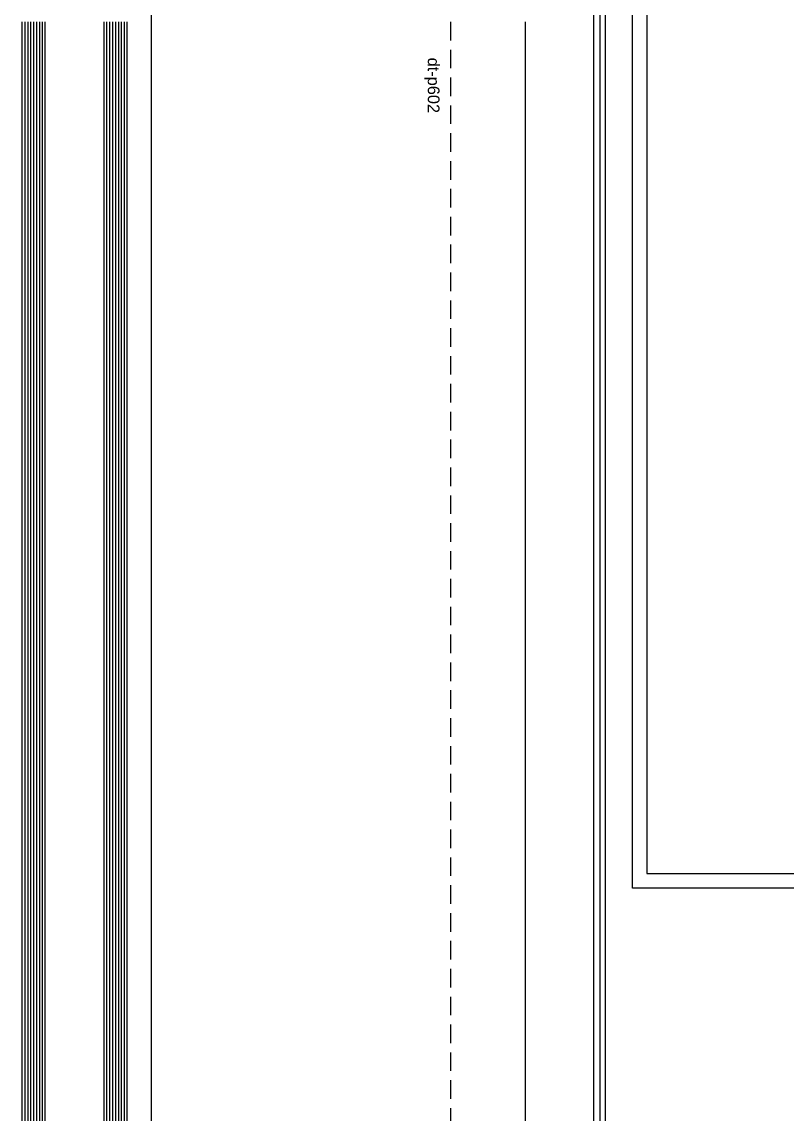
# Model space of a CAD drawing. Header units: inches. Extents: x -772 to 6765, y -813 to 4093.
# Drawn here: x -66.63 to -40.46, y 424.77 to 462.12 of the extents above; entities that cross this region are included whole.
import ezdxf

# ---------------------------------------------------------------- set-up
doc = ezdxf.new("R2010")
doc.units = ezdxf.units.IN
doc.header["$MEASUREMENT"] = 0
doc.linetypes.add('HIDDEN', pattern=[9.525, 6.35, -3.175])
for name, color, linetype in [('aksoy_block', 7, 'Continuous'), ('aksoy_detaytarama', 252, 'Continuous'), ('aksoy_kapali', 3, 'Continuous'), ('H_FAC_Cam', 153, 'Continuous'), ('H_FAC_Metal', 181, 'Continuous'), ('H_GEN_Greyscale1', 251, 'Continuous'), ('H_GEN_YalitimIsi', 32, 'BATTING')]:
    doc.layers.add(name, color=color, linetype=linetype)
doc.styles.get("Standard").update_dxf_attribs({"font": 'arial.ttf'})
doc.linetypes.add('BATTING', pattern='A,0.00254,-2.54,[134,ltypeshp.shx,S=2.54,R=0,X=-2.54,Y=0],-5.08,[134,ltypeshp.shx,S=2.54,R=180,X=2.54,Y=0],-2.54', length=10.16254)

# ---------------------------------------------------------------- blocks, each defined once
blk = doc.blocks.new('*U232')
at = {"layer": 'aksoy_detaytarama'}
for p, q in [((-262.44, -73.82), (480.06, -73.82)), ((-262.44, -74.82), (480.06, -74.82)), ((-262.44, -75.82), (480.06, -75.82)), ((-262.44, -76.82), (480.06, -76.82)), ((-262.44, -77.82), (480.06, -77.82)), ((-262.44, -78.82), (480.06, -78.82)), ((-262.44, -79.82), (480.06, -79.82)), ((-262.44, -101.82), (480.06, -101.82)), ((-262.44, -102.82), (480.06, -102.82)), ((-262.44, -103.82), (480.06, -103.82)), ((-262.44, -104.82), (480.06, -104.82)), ((-262.44, -105.82), (480.06, -105.82)), ((-262.44, -106.82), (480.06, -106.82)), ((-262.44, -107.82), (480.06, -107.82))]:
    blk.add_line(p, q, dxfattribs=at)
at = {"layer": 'aksoy_kapali', "linetype": 'HIDDEN'}
blk.add_lwpolyline([(-262.44, 37.79), (480.06, 37.79)], dxfattribs=at)
at = {"layer": 'H_FAC_Cam'}
for points in [[(480.06, -72.82), (-262.44, -72.82)], [(-262.44, -80.82), (480.06, -80.82)], [(480.06, -100.82), (-262.44, -100.82)], [(-262.44, -108.82), (480.06, -108.82)]]:
    blk.add_lwpolyline(points, dxfattribs=at)
at = {"layer": 'H_FAC_Metal'}
for points in [[(480.06, 90.79), (-262.44, 90.79)], [(-262.44, 88.79), (480.06, 88.79)]]:
    blk.add_lwpolyline(points, dxfattribs=at)
at = {"layer": 'H_GEN_Greyscale1'}
blk.add_line((-262.44, -64.56), (480.06, -64.56), dxfattribs=at)
blk.add_lwpolyline([(480.06, 86.79), (-262.44, 86.79)], dxfattribs=at)
at = {"layer": 'H_GEN_YalitimIsi', "ltscale": 0.1}
blk.add_line((-262.44, 63.29), (480.06, 63.29), dxfattribs=at)
at = {"layer": 'aksoy_kapali', "ltscale": 0.5}
blk.add_text('dt-p602', height=4, dxfattribs=at).set_placement((-250.2, 30))
blk = doc.blocks.new('dt-p102')
at = {"layer": 'H_FAC_Metal'}
blk.add_lwpolyline([(160, 5.64), (5, 5.64), (5, 3.64), (160, 3.64)], dxfattribs=at)
at = {"layer": 'H_GEN_Greyscale1'}
blk.add_line((27.55, -149.71), (160, -149.71), dxfattribs=at)
blk.add_lwpolyline([(160, 1.64), (25.5, 1.64), (25.5, -144.21)], dxfattribs=at)

msp = doc.modelspace()

# ---------------------------------------------------------------- linework, layer by layer
at = {"layer": 'H_FAC_Metal'}
msp.add_lwpolyline([(-35.75, 433), (-35.75, 432.5), (-45.75, 432.5), (-45.75, 475.624), (-45.25, 475.624), (-45.25, 433)], close=True, dxfattribs=at)

# ---------------------------------------------------------------- block references
at = {"layer": 'aksoy_block', "xscale": 0.1, "yscale": 0.1, "zscale": 0.1, "rotation": 270}
msp.add_blockref('dt-p102', (-47.229, 478.125), dxfattribs=at)
at = {"layer": 'aksoy_block', "lineweight": 5, "xscale": 0.1, "yscale": 0.1, "zscale": 0.1, "rotation": 270}
msp.add_blockref('*U232', (-55.744, 435.881), dxfattribs=at)

doc.saveas('drawing.dxf')
